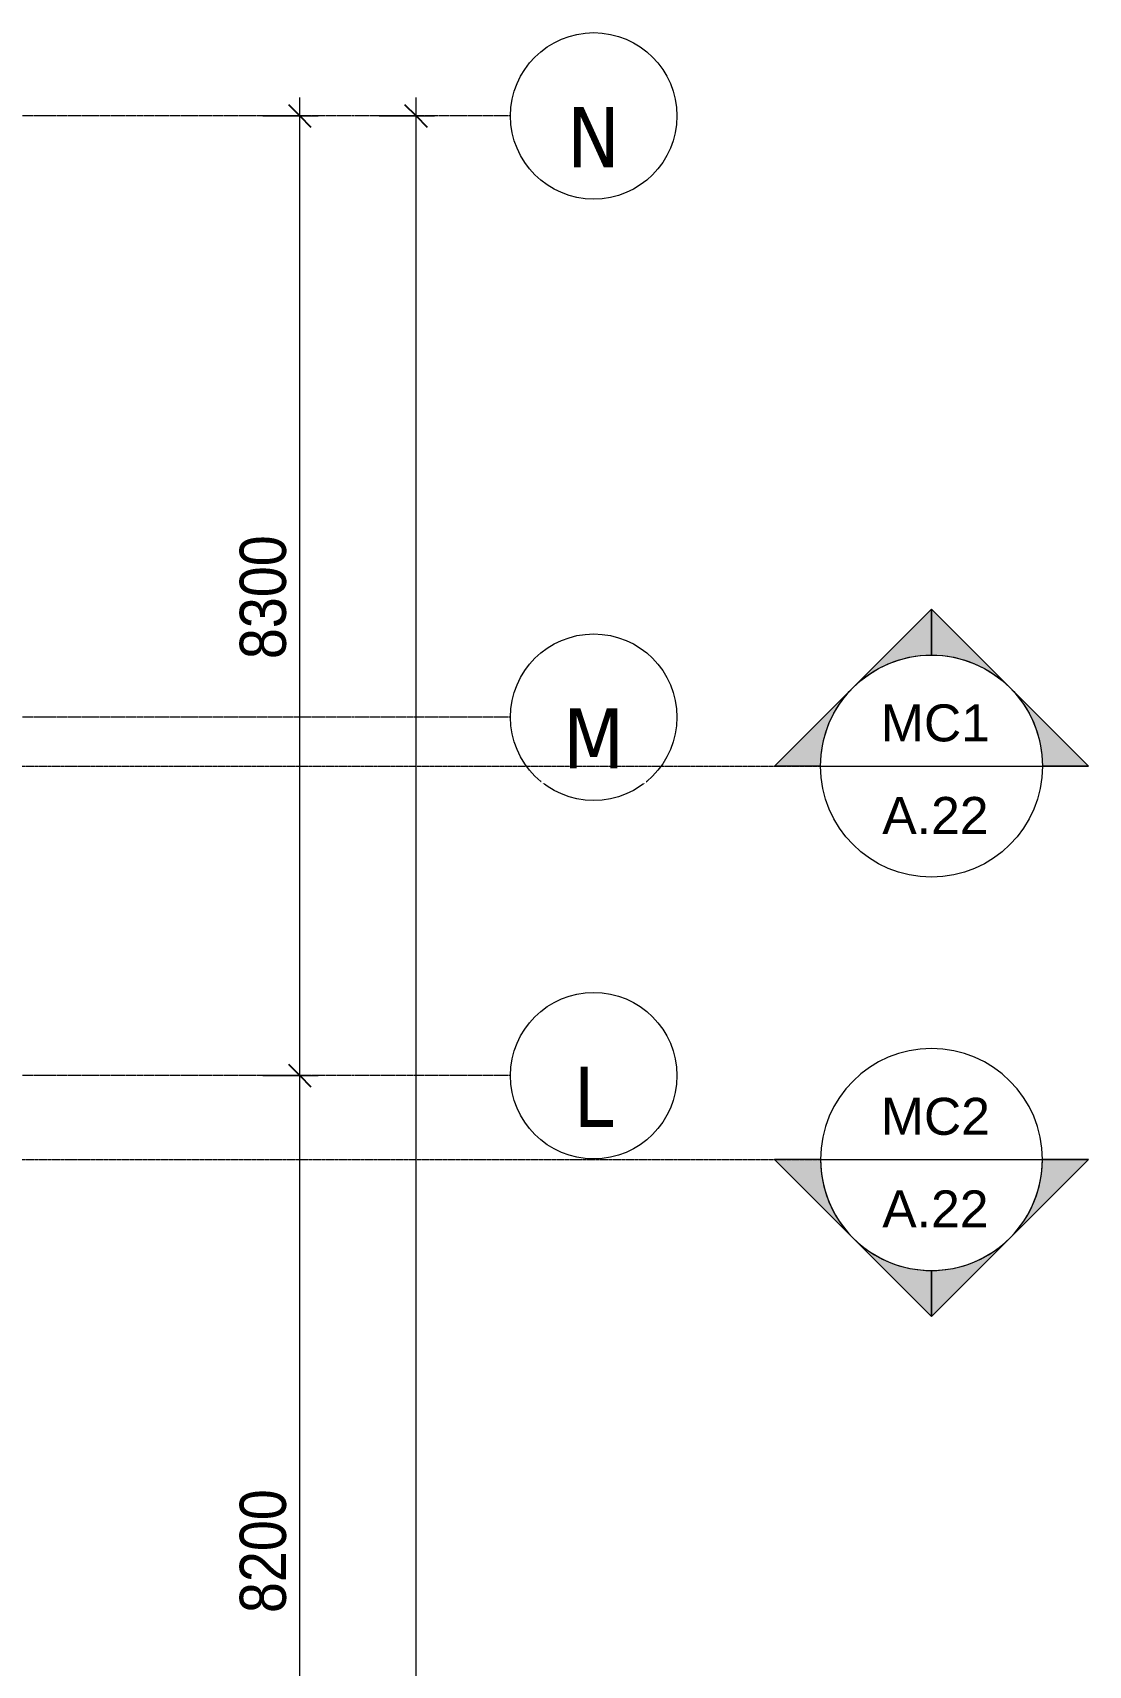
# Model space of a CAD drawing. Header units: millimetres. Extents: x 1591 to 240306, y -15958 to 82755.
# Drawn here: x 139110 to 148246, y 64837 to 78957 of the extents above; entities that cross this region are included whole.
import ezdxf

# ---------------------------------------------------------------- set-up
doc = ezdxf.new("R2010")
doc.units = ezdxf.units.MM
doc.linetypes.add('Dash Dot 3_16_', pattern=[7.9375, 4.7625, -1.5875, 0, -1.5875])
doc.linetypes.add('Grid Line', pattern=[22.225, 12.7, -3.175, 3.175, -3.175])
for name, color, linetype, lineweight in [('A-ANNO-DIMS', 211, 'Continuous', 9), ('A-ANNO-DIMS-160', 211, 'Continuous', 9), ('G-ANNO-SYMB', 111, 'Continuous', 9), ('G-ANNO-SYMB-1', 111, 'Dash Dot 3_16_', 18), ('S-GRID-1', 1, 'Grid Line', 9), ('S-GRID-IDEN', 1, 'Continuous', 9)]:
    doc.layers.add(name, color=color, linetype=linetype, lineweight=lineweight)
doc.styles.add('Arial_5', font='arial_0.ttf', dxfattribs={"height": 320})
doc.styles.add('Tahoma_B', font='tahomabd_0.ttf', dxfattribs={"height": 520})
doc.styles.add('UTM Avo', font='UTM Avo.ttf', dxfattribs={"width": 0.9, "height": 400})
doc.dimstyles.new('1_Dim_chi_tiet_2_5', dxfattribs={"dimscale": 304.8, "dimtxt": 399.720379, "dimasz": 0.629921, "dimexe": 0.524934, "dimexo": 0.0625, "dimgap": 0.052493, "dimtad": 1, "dimdec": 0, "dimrnd": 5, "dimzin": 0, "dimdsep": 46, "dimtxsty": 'UTM Avo', "dimblk1": 'OBLIQUE', "dimblk2": 'OBLIQUE', "dimsah": 1, "dimcen": 0.09, "dimdle": 0.524934, "dimazin": 0, "dimtfac": 1, "dimtdec": 4, "dimtix": 1, "dimtmove": 0, "dimatfit": 3, "dimfxl": 1.049869, "dimfxlon": 1, "dimtvp": 1, "dimtolj": 1, "dimtzin": 0, "dimarcsym": 2})

# ---------------------------------------------------------------- blocks, each defined once
blk = doc.blocks.new('Grid - M_Grid Head - Circle-353313-TKCS_MB TẦNG 3-4')
at = {"layer": 'S-GRID-IDEN'}
blk.add_circle((0, 0), 4.5, dxfattribs=at)
blk = doc.blocks.new('Section - M_Section Head - Filled-352373-TKCS_MB TẦNG 3-4')
at = {"layer": 'G-ANNO-SYMB'}
h = blk.add_hatch(color=256, dxfattribs=at)
edge = h.paths.add_edge_path()
edge.add_line((-6, 8.485), (-6, 6))
edge.add_arc((-6, 0), 6, 90, 135)
edge.add_line((-10.243, 4.243), (-6, 8.485))
h = blk.add_hatch(color=256, dxfattribs=at)
edge = h.paths.add_edge_path()
edge.add_line((-6, 8.485), (-1.757, 4.243))
edge.add_arc((-6, 0), 6, 45, 90)
edge.add_line((-6, 6), (-6, 8.485))
h = blk.add_hatch(color=256, dxfattribs=at)
edge = h.paths.add_edge_path()
edge.add_line((-14.485, 0), (-10.243, 4.243))
edge.add_arc((-6, 0), 6, 135, 180)
edge.add_line((-12, 0), (-14.485, 0))
h = blk.add_hatch(color=256, dxfattribs=at)
edge = h.paths.add_edge_path()
edge.add_line((2.485, 0), (0, 0))
edge.add_arc((-6, 0), 6, 360, 405)
edge.add_line((-1.757, 4.243), (2.485, 0))
for p, q in [((-6, 8.485), (-14.485, 0)), ((-6, 8.485), (-10.243, 4.243)), ((-6, 8.485), (2.485, 0)), ((-6, 6), (-6, 8.485)), ((-6, 8.485), (-6, 6)), ((-1.757, 4.243), (-6, 8.485)), ((-10.243, 4.243), (-14.485, 0)), ((2.485, 0), (-1.757, 4.243)), ((-14.485, 0), (-12, 0)), ((0, 0), (2.485, 0)), ((-12, 0), (-14.485, 0)), ((0, 0), (2.485, 0))]:
    blk.add_line(p, q, dxfattribs=at)
for start, end in [(360, 180), (90, 135), (45, 90), (135, 180), (360, 45), (180, 360)]:
    blk.add_arc((-6, 0), 6, start, end, dxfattribs=at)
blk = doc.blocks.new('DIMBLOCK39-TKCS_MB TẦNG 3-4')
at = {"layer": 'A-ANNO-DIMS-160'}
for p, q in [((142428, 17077), (142428, 78397)), ((142108, 78237), (142588, 78237)), ((142428, 78237), (142108, 78237)), ((142108, 17237), (142588, 17237)), ((142428, 17237), (142108, 17237))]:
    blk.add_line(p, q, dxfattribs=at)
at = {"layer": 'A-ANNO-DIMS-160', "lineweight": 25}
for p, q in [((142428, 78237), (142332, 78333)), ((142428, 78237), (142524, 78141)), ((142428, 17237), (142332, 17333)), ((142428, 17237), (142524, 17141))]:
    blk.add_line(p, q, dxfattribs=at)
at = {"layer": 'A-ANNO-DIMS-160', "color": 0, "insert": (141909, 47052), "char_height": 400, "width": 1643.29, "attachment_point": 1, "rotation": 90, "line_spacing_factor": 1.110334, "style": 'UTM Avo'}
blk.add_mtext('61000', dxfattribs=at)
blk = doc.blocks.new('_Oblique')
at = {"color": 0, "linetype": 'ByBlock', "lineweight": -2}
blk.add_line((-0.5, -0.5), (0.5, 0.5), dxfattribs=at)
blk = doc.blocks.new('DIMBLOCK46-TKCS_MB TẦNG 3-4')
at = {"layer": 'A-ANNO-DIMS-160'}
for p, q in [((141102, 69937), (141582, 69937)), ((141422, 69937), (141102, 69937)), ((141422, 61737), (141422, 69937)), ((141102, 61737), (141582, 61737)), ((141422, 61737), (141102, 61737))]:
    blk.add_line(p, q, dxfattribs=at)
at = {"layer": 'A-ANNO-DIMS-160', "lineweight": 25}
for p, q in [((141422, 69937), (141326, 70033)), ((141422, 69937), (141518, 69841)), ((141422, 61737), (141326, 61833)), ((141422, 61737), (141518, 61641))]:
    blk.add_line(p, q, dxfattribs=at)
at = {"layer": 'A-ANNO-DIMS-160', "color": 0, "insert": (140902, 65289), "char_height": 400, "width": 1314.64, "attachment_point": 1, "rotation": 90, "line_spacing_factor": 1.110334, "style": 'UTM Avo'}
blk.add_mtext('8200', dxfattribs=at)
blk = doc.blocks.new('DIMBLOCK47-TKCS_MB TẦNG 3-4')
at = {"layer": 'A-ANNO-DIMS-160'}
for p, q in [((141422, 69937), (141422, 78397)), ((141102, 78237), (141582, 78237)), ((141422, 78237), (141102, 78237)), ((141102, 69937), (141582, 69937)), ((141422, 69937), (141102, 69937))]:
    blk.add_line(p, q, dxfattribs=at)
at = {"layer": 'A-ANNO-DIMS-160', "lineweight": 25}
for p, q in [((141422, 78237), (141326, 78333)), ((141422, 78237), (141518, 78141)), ((141422, 69937), (141326, 70033)), ((141422, 69937), (141518, 69841))]:
    blk.add_line(p, q, dxfattribs=at)
at = {"layer": 'A-ANNO-DIMS-160', "color": 0, "insert": (140902, 73539), "char_height": 400, "width": 1314.64, "attachment_point": 1, "rotation": 90, "line_spacing_factor": 1.110334, "style": 'UTM Avo'}
blk.add_mtext('8300', dxfattribs=at)

msp = doc.modelspace()

# ---------------------------------------------------------------- linework, layer by layer
at = {"layer": 'G-ANNO-SYMB'}
for p, q in [((145928.2, 72614.1), (147848.2, 72614.1)), ((145928.2, 69211.5), (147848.2, 69211.5))]:
    msp.add_line(p, q, dxfattribs=at)
at = {"layer": 'G-ANNO-SYMB-1'}
msp.add_line((39749.2, 69211.5), (145928.2, 69211.5), dxfattribs=at)
at = {"layer": 'S-GRID-1'}
for p, q in [((139245.7, 78236.9), (45492.6, 78236.9)), ((143245.7, 78236.9), (139245.7, 78236.9)), ((139245.7, 73036.9), (45492.6, 73036.9)), ((143245.7, 73036.9), (139245.7, 73036.9)), ((139245.7, 69936.9), (45492.6, 69936.9)), ((143245.7, 69936.9), (139245.7, 69936.9))]:
    msp.add_line(p, q, dxfattribs=at)

# ---------------------------------------------------------------- block references
at = {"layer": 'G-ANNO-SYMB', "extrusion": (0, 0, -1), "xscale": 159.9999999999999, "yscale": 159.9999999999999, "zscale": 159.9999999999999}
msp.add_blockref('Section - M_Section Head - Filled-352373-TKCS_MB TẦNG 3-4', (-145928.2, 72614.1), dxfattribs=at)
at = {"layer": 'G-ANNO-SYMB', "xscale": 159.9999999999999, "yscale": 159.9999999999999, "zscale": 159.9999999999999, "rotation": 180}
msp.add_blockref('Section - M_Section Head - Filled-352373-TKCS_MB TẦNG 3-4', (145928.2, 69211.5), dxfattribs=at)
at = {"layer": 'S-GRID-IDEN', "xscale": 159.9999999999999, "yscale": 159.9999999999999, "zscale": 159.9999999999999, "rotation": 89.99999999999982}
for p in [(143965.7, 78236.9), (143965.7, 73036.9), (143965.7, 69936.9)]:
    msp.add_blockref('Grid - M_Grid Head - Circle-353313-TKCS_MB TẦNG 3-4', p, dxfattribs=at)

# ---------------------------------------------------------------- texts
at = {"layer": 'G-ANNO-SYMB', "char_height": 320, "attachment_point": 5, "line_spacing_factor": 0.936439, "style": 'Arial_5'}
for s, insert, width in [('\\pt2032,4064,6096,8128,10160,12192,14224,16256,18288,20320,22352,24384,26416,28448,30480,32512,34544,36576,38608,40640,42672,44704,46736,48768,50800,52832,54864,56896,58928,60960,62992,65024;MC1', (146922.2, 72985.2), 963.2), ('\\pt2032,4064,6096,8128,10160,12192,14224,16256,18288,20320,22352,24384,26416,28448,30480,32512,34544,36576,38608,40640,42672,44704,46736,48768,50800,52832,54864,56896,58928,60960,62992,65024;A.22', (146922.2, 72187), 952), ('\\pt2032,4064,6096,8128,10160,12192,14224,16256,18288,20320,22352,24384,26416,28448,30480,32512,34544,36576,38608,40640,42672,44704,46736,48768,50800,52832,54864,56896,58928,60960,62992,65024;MC2', (146922.2, 69582.7), 963.2), ('\\pt2032,4064,6096,8128,10160,12192,14224,16256,18288,20320,22352,24384,26416,28448,30480,32512,34544,36576,38608,40640,42672,44704,46736,48768,50800,52832,54864,56896,58928,60960,62992,65024;A.22', (146922.2, 68784.4), 952)]:
    msp.add_mtext(s, dxfattribs=dict(at, insert=insert, width=width))

# ---------------------------------------------------------------- dimensions: what is measured, and where the dimension line sits
at = {"layer": 'A-ANNO-DIMS'}
for base, p1, p2, override, picture, middle in [((141421.9, 78236.9), (141101.9, 69936.9), (141101.9, 78236.9), {"dimpost": '<>', "dimfxl": 8300}, 'DIMBLOCK47-TKCS_MB TẦNG 3-4', (141198.9, 74086.9)), ((142428.4, 78236.9), (142108.4, 17236.9), (142108.4, 78236.9), {"dimpost": '<>', "dimfxl": 61000}, 'DIMBLOCK39-TKCS_MB TẦNG 3-4', (142205.4, 47736.9)), ((141421.9, 69936.9), (141101.9, 61736.9), (141101.9, 69936.9), {"dimpost": '<>', "dimfxl": 8200}, 'DIMBLOCK46-TKCS_MB TẦNG 3-4', (141198.9, 65836.9))]:
    dim = msp.add_linear_dim(base=base, p1=p1, p2=p2, angle=90, dimstyle='1_Dim_chi_tiet_2_5', override=override, dxfattribs=at)
    dim.commit()
    dim.dimension.update_dxf_attribs({"geometry": picture, "text_midpoint": middle})

# ---------------------------------------------------------------- next in the draw order: texts
at = {"layer": 'S-GRID-IDEN', "char_height": 520, "attachment_point": 5, "line_spacing_factor": 0.996129, "style": 'Tahoma_B', "bg_fill": 3, "box_fill_scale": 1.25, "bg_fill_color": 256, "bg_fill_true_color": 13158600, "bg_fill_transparency": 0}
for s, insert, width in [('\\pt2031.9988,4063.9976,6096.0016,8128.0004,10159.9992,12191.998,14224.002,16256.0008,18287.9996,20319.9984,22352.0024,24384.0012,26416,28447.9988,30479.9976,32512.0016,34544.0004,36575.9992,38607.998,40640.002,42672.0008,44703.9996,46735.9984,48768.0024,50800.0012,52832,54863.9988,56895.9976,58928.0016,60960.0004,62991.9992,65023.998;N', (143964.3, 78053.6), 561.6), ('\\pt2031.9988,4063.9976,6096.0016,8128.0004,10159.9992,12191.998,14224.002,16256.0008,18287.9996,20319.9984,22352.0024,24384.0012,26416,28447.9988,30479.9976,32512.0016,34544.0004,36575.9992,38607.998,40640.002,42672.0008,44703.9996,46735.9984,48768.0024,50800.0012,52832,54863.9988,56895.9976,58928.0016,60960.0004,62991.9992,65023.998;M', (143964.3, 72853.6), 646.4), ('\\pt2031.9988,4063.9976,6096.0016,8128.0004,10159.9992,12191.998,14224.002,16256.0008,18287.9996,20319.9984,22352.0024,24384.0012,26416,28447.9988,30479.9976,32512.0016,34544.0004,36575.9992,38607.998,40640.002,42672.0008,44703.9996,46735.9984,48768.0024,50800.0012,52832,54863.9988,56895.9976,58928.0016,60960.0004,62991.9992,65023.998;L', (143964.3, 69753.6), 412.8)]:
    msp.add_mtext(s, dxfattribs=dict(at, insert=insert, width=width))

# ---------------------------------------------------------------- next in the draw order: linework, layer by layer
at = {"layer": 'G-ANNO-SYMB-1'}
msp.add_line((39749.2, 72614.1), (145928.2, 72614.1), dxfattribs=at)

doc.saveas('drawing.dxf')
